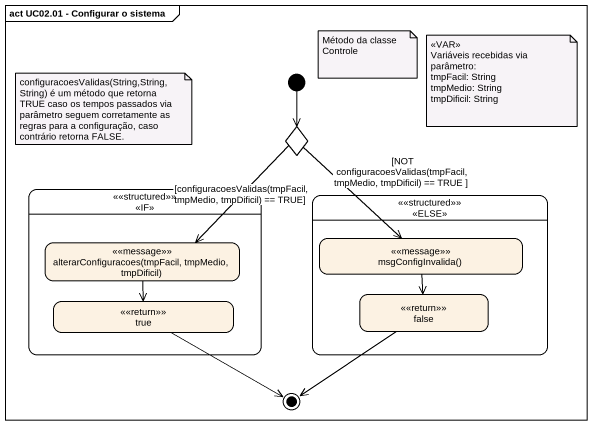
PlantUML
@startuml
mainframe act UC02.01 - Configurar o sistema
hide empty description
state choice1 <<choice>>
state "<<IF>>" as IF_ <<structured>> {
  state "alterarConfiguracoes(tmpFacil, tmpMedio, tmpDificil)" as alterarConfiguracoes <<message>>
  state true <<return>>
}
state "<<ELSE>>" as ELSE_ <<structured>> {
  state "msgConfigInvalida()" as msgConfigInvalida <<message>>
  state false <<return>>
}
state final1 <<end>>
[*] --> choice1
choice1 --> alterarConfiguracoes : [configuracoesValidas(tmpFacil, tmpMedio, tmpDificil) == TRUE]
choice1 --> msgConfigInvalida : [NOT configuracoesValidas(tmpFacil, tmpMedio, tmpDificil) == TRUE ]
alterarConfiguracoes --> true
msgConfigInvalida --> false
true -right-> final1
false --> final1
note as N1
  Método da classe Controle
end note
note as N2
  <<VAR>>
  Variáveis recebidas via parâmetro:
  tmpFacil: String
  tmpMedio: String
  tmpDificil: String
end note
note as N3
  configuracoesValidas(String,String, String) é um método que retorna TRUE caso os tempos passados via parâmetro seguem corretamente as regras para a configuração, caso contrário retorna FALSE.
end note
@enduml
